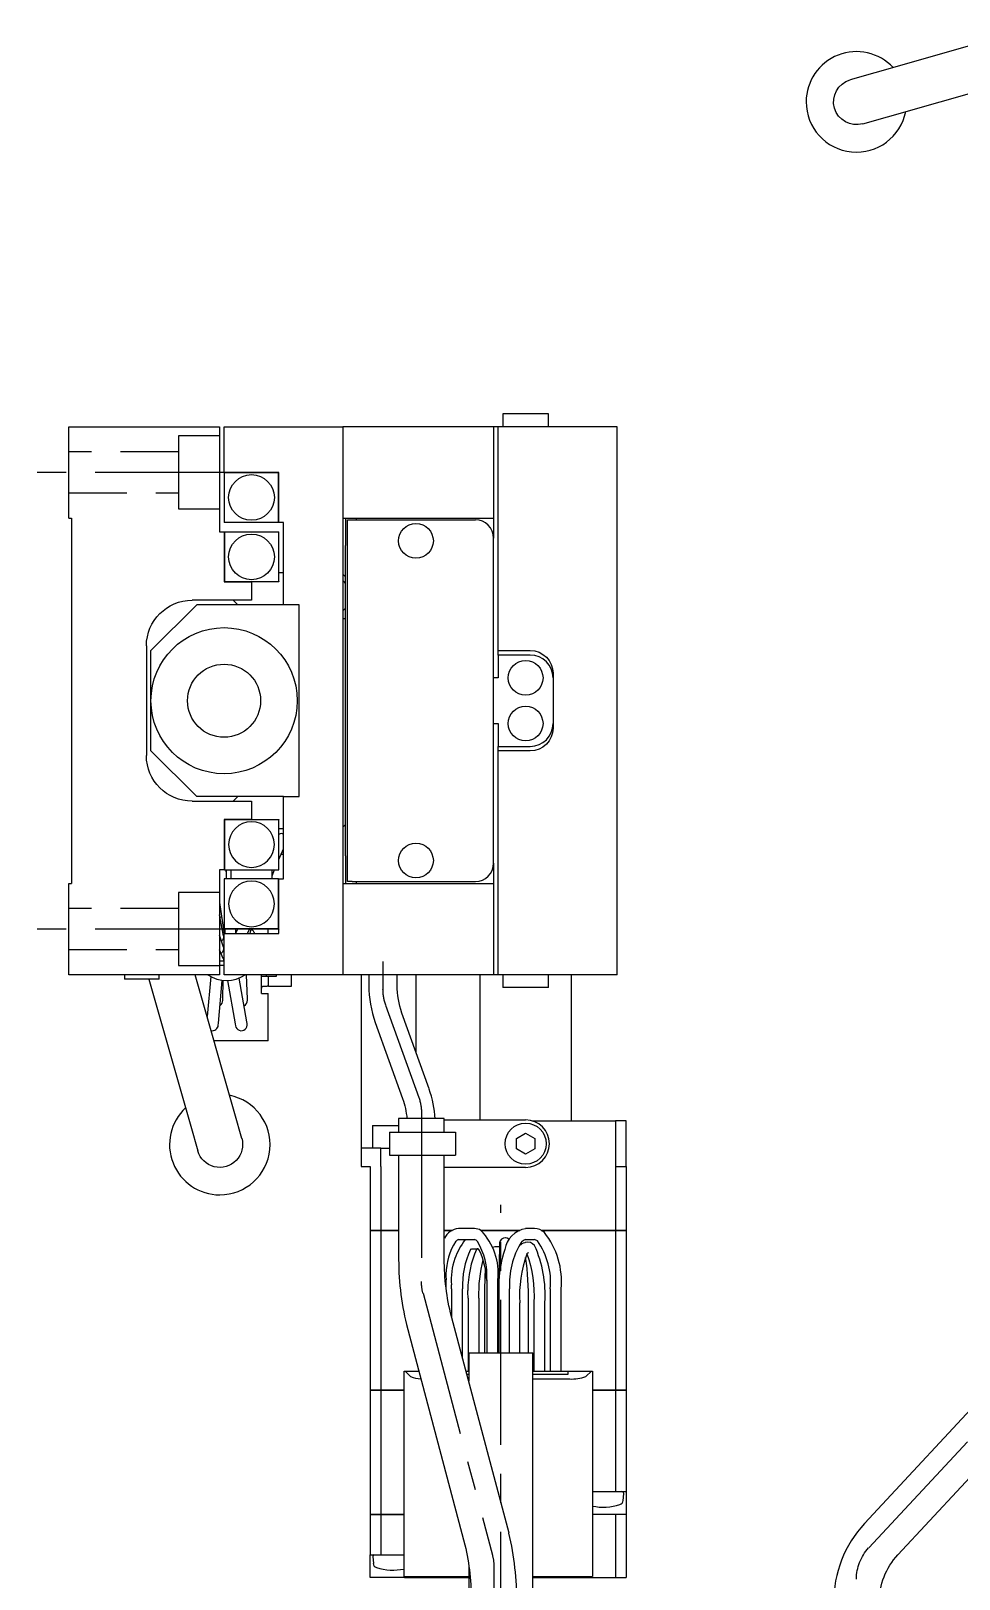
# Model space of a CAD drawing. Extents: x -4 to 604, y -8 to 363.
# Drawn here: x -4.1 to 97.4, y 154.5 to 324 of the extents above; entities that cross this region are included whole.
import ezdxf

# ---------------------------------------------------------------- set-up
doc = ezdxf.new("R2010")
doc.units = 0
doc.header["$LTSCALE"] = 0.5
doc.linetypes.add('CENTER', pattern=[50.8, 31.75, -6.35, 6.35, -6.35])
doc.linetypes.add('DASHED', pattern=[19.05, 12.7, -6.35])
for name, color, linetype in [('MSM_CENTER', 1, 'CENTER'), ('MSM_CONTINUOUS', 7, 'CONTINUOUS'), ('MSM_DASHED', 4, 'DASHED')]:
    doc.layers.add(name, color=color, linetype=linetype)

msp = doc.modelspace()

# ---------------------------------------------------------------- linework, layer by layer
at = {"layer": 'MSM_CENTER'}
for p, q in [((18.76, 275.71), (-4.13, 275.71)), ((18.76, 225.71), (-4.13, 225.71)), ((47.27, 118.45), (47.27, 195.53))]:
    msp.add_line(p, q, dxfattribs=at)
at = {"layer": 'MSM_CENTER', "extrusion": (0, 0, -1)}
for p, q in [((34.39, 222.17), (34.39, 219.08)), ((34.68, 217.39), (38.31, 207.28)), ((38.6, 205.59), (38.6, 187.11)), ((38.77, 185.83), (46.37, 157.14)), ((87.54, 157.95), (111.36, 183.58)), ((46.53, 155.86), (46.53, 81.84))]:
    msp.add_line(p, q, dxfattribs=at)
for centre, start, end in [((-39.39, 219.08), 340.2721, 0), ((-33.6, 205.59), 160.2721, 180), ((-43.6, 187.11), 345.1639, 0), ((-91.2, 154.54), 360, 42.8984), ((-41.53, 155.86), 165.1639, 180)]:
    msp.add_arc(centre, 5, start, end, dxfattribs=at)
at = {"layer": 'MSM_CONTINUOUS'}
for p, q in [((104.3, 324.04), (88.22, 319.46)), ((88.22, 319.46), (85.52, 318.69)), ((89.59, 314.65), (104.8, 318.98)), ((86.89, 313.88), (89.59, 314.65)), ((50, 282.11), (47.5, 282.11)), ((47.5, 282.11), (47.5, 280.71)), ((52.5, 282.11), (50, 282.11)), ((52.5, 280.71), (52.5, 282.11)), ((0, 270.71), (0, 280.71)), ((0, 280.71), (16.5, 280.71)), ((16.5, 280.71), (16.5, 269.21)), ((17, 280.71), (30, 280.71)), ((17, 275.71), (17, 280.71)), ((30, 280.71), (30, 270.71)), ((46.5, 280.71), (30, 280.71)), ((30, 280.71), (30, 270.71)), ((46.5, 280.71), (46.5, 270.71)), ((47, 280.71), (46.5, 280.71)), ((47, 256.21), (47, 280.71)), ((60, 280.71), (47, 280.71)), ((60, 220.71), (60, 280.71)), ((17, 275.66), (17, 275.71)), ((23, 275.71), (17, 275.71)), ((17, 275.66), (17, 270.21)), ((22.95, 275.66), (17, 275.66)), ((22.95, 275.66), (23, 275.71)), ((22.95, 270.21), (22.95, 275.66)), ((23, 270.21), (23, 275.71)), ((0, 270.71), (0.3, 270.71)), ((0.3, 270.71), (0.3, 230.71)), ((22.95, 270.21), (17, 270.21)), ((23, 270.21), (22.95, 270.21)), ((23.5, 270.21), (23, 270.21)), ((23.5, 261.21), (23.5, 270.21)), ((30, 270.71), (46.5, 270.71)), ((30, 270.71), (30, 230.71)), ((30.3, 270.71), (30.3, 267.71)), ((30.5, 230.91), (30.5, 270.51)), ((30.5, 270.51), (31, 270.51)), ((31, 270.51), (44.5, 270.51)), ((31.5, 270.51), (31.5, 270.71)), ((46.5, 270.71), (46.5, 268.51)), ((16.5, 269.21), (17, 269.21)), ((17, 269.21), (17, 263.71)), ((17, 269.21), (17.05, 269.21)), ((17.05, 269.21), (17.05, 263.76)), ((17.05, 269.21), (23, 269.21)), ((23, 263.76), (23, 269.21)), ((46.5, 232.91), (46.5, 268.51)), ((30.3, 233.71), (30.3, 267.71)), ((23.5, 264.71), (23, 264.71)), ((17.05, 263.76), (17, 263.71)), ((17, 263.71), (20, 263.71)), ((17.05, 263.76), (23, 263.76)), ((20, 263.71), (20, 261.71)), ((23, 263.71), (20, 263.71)), ((23, 263.76), (23, 263.71)), ((14, 261.21), (9, 256.21)), ((20, 261.71), (13.5, 261.71)), ((23.5, 261.21), (14, 261.21)), ((18, 261.71), (18.5, 261.21)), ((25.2, 261.21), (23.5, 261.21)), ((25.2, 240.21), (25.2, 261.21)), ((30, 259.71), (30.3, 259.71)), ((8.5, 256.71), (8.5, 244.71)), ((9, 250.71), (9, 256.21)), ((47, 256.21), (50.5, 256.21)), ((47, 255.71), (47, 256.21)), ((50.5, 255.71), (47, 255.71)), ((47, 255.71), (47, 253.21)), ((47, 253.21), (46.5, 253.21)), ((53, 253.71), (53, 247.71)), ((9, 245.21), (9, 250.71)), ((46.5, 248.21), (47, 248.21)), ((47, 248.21), (47, 245.71)), ((9, 245.21), (14, 240.21)), ((47, 245.71), (50.5, 245.71)), ((47, 245.21), (47, 245.71)), ((47, 220.71), (47, 245.21)), ((50.5, 245.21), (47, 245.21)), ((13.5, 239.71), (20, 239.71)), ((23.5, 240.21), (14, 240.21)), ((18.5, 240.21), (18, 239.71)), ((20, 239.71), (20, 237.71)), ((23.5, 231.21), (23.5, 240.21)), ((23.5, 240.21), (25.2, 240.21)), ((17.05, 237.66), (17, 237.71)), ((20, 237.71), (17, 237.71)), ((17, 237.71), (17, 232.21)), ((17.05, 237.66), (17.05, 232.21)), ((23, 237.66), (17.05, 237.66)), ((20, 237.71), (23, 237.71)), ((23, 237.71), (23, 237.66)), ((23, 232.21), (23, 237.66)), ((23, 236.71), (23.5, 236.71)), ((23, 233.32), (23.5, 234.49)), ((23.25, 233.91), (23.5, 233.91)), ((30.3, 233.71), (30.3, 230.71)), ((46.5, 232.91), (46.5, 230.71)), ((0, 230.71), (0.3, 230.71)), ((0, 220.71), (0, 230.71)), ((16.5, 232.21), (16.5, 220.71)), ((17, 232.21), (16.5, 232.21)), ((17.05, 232.21), (17, 232.21)), ((17, 231.21), (17, 225.76)), ((22.95, 231.21), (17, 231.21)), ((17.05, 232.21), (23, 232.21)), ((17.23, 231.97), (17.19, 232.21)), ((17.23, 232.21), (17.21, 231.21)), ((17.75, 232.21), (17.75, 231.21)), ((22.25, 231.21), (22.25, 232.21)), ((22.25, 231.55), (22.53, 232.21)), ((22.95, 225.76), (22.95, 231.21)), ((22.95, 231.21), (23, 231.21)), ((23, 225.21), (23, 231.21)), ((23, 231.21), (23.5, 231.21)), ((30, 230.71), (46.5, 230.71)), ((30, 230.71), (30, 220.71)), ((30, 230.71), (30, 220.71)), ((31, 230.91), (30.5, 230.91)), ((31, 230.91), (44.5, 230.91)), ((31.5, 230.71), (31.5, 230.91)), ((46.5, 230.71), (46.5, 220.71)), ((16.5, 228.61), (17, 225.16)), ((16.94, 224.97), (16.5, 227.26)), ((17, 225.76), (22.95, 225.76)), ((17, 225.71), (17, 225.76)), ((23, 225.71), (17, 225.71)), ((17.09, 225.71), (17.08, 225.21)), ((18.46, 225.71), (18.25, 225.21)), ((18.29, 225.29), (18.29, 225.71)), ((19.56, 225.21), (19.77, 225.71)), ((19.86, 225.21), (19.97, 225.71)), ((21.81, 225.21), (21.81, 225.71)), ((22.95, 225.76), (23, 225.71)), ((16.92, 223.74), (16.5, 225.05)), ((17, 220.71), (17, 225.21)), ((17, 225.21), (23, 225.21)), ((16.9, 222.49), (16.5, 223.44)), ((17, 222.21), (16.5, 222.21)), ((16.5, 220.71), (0, 220.71)), ((6.1, 220.71), (6.1, 220.21)), ((9.9, 220.21), (9.9, 220.71)), ((18.17, 205.49), (13.83, 220.71)), ((15.54, 220.51), (15.14, 216.12)), ((17, 221.71), (16.5, 221.71)), ((30, 220.71), (17, 220.71)), ((19.55, 218.03), (19.46, 220.71)), ((21.1, 218.66), (21.1, 220.71)), ((21.1, 220.56), (21.7, 220.56)), ((21.66, 220.56), (21.66, 220.71)), ((21.7, 220.56), (21.85, 220.56)), ((21.85, 220.56), (22.75, 220.56)), ((21.85, 219.46), (21.85, 220.56)), ((22.75, 220.56), (22.75, 220.71)), ((24.38, 219.46), (24.38, 220.71)), ((46.5, 220.71), (30, 220.71)), ((32, 220.71), (32, 201.71)), ((32.84, 220.71), (32.84, 219.54)), ((35.94, 219.54), (35.94, 220.71)), ((38, 220.71), (38, 212.22)), ((45, 220.71), (45, 204.81)), ((47, 220.71), (46.5, 220.71)), ((60, 220.71), (47, 220.71)), ((47.5, 220.71), (47.5, 219.31)), ((52.5, 219.31), (52.5, 220.71)), ((55, 220.71), (55, 204.71)), ((9.9, 220.21), (6.1, 220.21)), ((8.77, 220.21), (13.36, 204.12)), ((16.38, 215.39), (16.8, 220.09)), ((16.86, 218.03), (16.91, 220.08)), ((17.38, 220.06), (18.21, 215.34)), ((19.49, 215.56), (18.65, 220.34)), ((21.1, 218.66), (21.81, 218.66)), ((21.35, 219.46), (21.7, 219.46)), ((21.85, 219.46), (21.7, 219.46)), ((21.81, 213.46), (21.81, 218.66)), ((21.85, 219.46), (24.38, 219.46)), ((50, 219.31), (47.5, 219.31)), ((52.5, 219.31), (50, 219.31)), ((16.85, 217.89), (16.86, 218.03)), ((19.55, 217.92), (19.55, 218.03)), ((16.36, 215.17), (16.38, 215.39)), ((18.21, 215.34), (18.25, 215.12)), ((19.53, 215.35), (19.49, 215.56)), ((33.54, 215.47), (36.53, 207.15)), ((39.44, 208.2), (36.46, 216.51)), ((21.81, 213.46), (15.9, 213.46)), ((18.94, 202.79), (18.17, 205.49)), ((13.36, 204.12), (14.13, 201.42)), ((33.25, 204.21), (36.08, 204.21)), ((33.25, 204.21), (33.25, 201.71)), ((35.1, 203.46), (42.09, 203.46)), ((35.1, 203.46), (35.1, 200.96)), ((41.1, 204.96), (36.1, 204.96)), ((36.1, 204.96), (36.1, 203.46)), ((41.1, 203.46), (41.1, 204.96)), ((41.1, 204.81), (50, 204.81)), ((42.09, 203.46), (42.34, 203.46)), ((42.34, 203.46), (42.34, 200.96)), ((50.71, 204.71), (59.85, 204.71)), ((59.85, 204.71), (59.85, 199.71)), ((61, 204.71), (59.85, 204.71)), ((61, 199.71), (61, 204.71)), ((32, 201.71), (32, 199.71)), ((34.15, 201.71), (32, 201.71)), ((34.15, 199.71), (34.15, 201.71)), ((34.15, 201.71), (35.1, 201.71)), ((49, 202.78), (50, 203.36)), ((49, 201.63), (49, 202.78)), ((50, 203.36), (51, 202.78)), ((51, 202.78), (51, 201.63)), ((35.1, 200.96), (42.09, 200.96)), ((36.1, 200.96), (36.1, 190)), ((41.1, 190), (41.1, 200.96)), ((42.09, 200.96), (42.34, 200.96)), ((50, 201.05), (49, 201.63)), ((51, 201.63), (50, 201.05)), ((32, 199.71), (33, 199.71)), ((33, 199.71), (33, 192.72)), ((34.15, 199.71), (34.15, 192.72)), ((50, 199.61), (41.1, 199.61)), ((59.85, 199.71), (59.85, 199.71)), ((59.85, 199.71), (59.85, 192.72)), ((59.85, 199.71), (61, 199.71)), ((61, 199.71), (61, 192.72)), ((33, 192.72), (34.15, 192.72)), ((33, 192.71), (33, 175.22)), ((34.15, 192.71), (33, 192.71)), ((33.01, 192.71), (33.01, 192.72)), ((34.15, 192.72), (36.1, 192.72)), ((34.15, 192.71), (34.15, 175.22)), ((36.1, 192.71), (34.15, 192.71)), ((34.16, 192.71), (34.16, 192.72)), ((41.1, 192.72), (41.96, 192.72)), ((41.94, 192.71), (41.1, 192.71)), ((44.4, 192.91), (42.65, 192.91)), ((42.65, 191.71), (44.4, 191.71)), ((45.1, 192.72), (49.35, 192.72)), ((49.32, 192.71), (45.12, 192.71)), ((47.76, 191.91), (47.75, 191.91)), ((47.79, 191.91), (47.76, 191.91)), ((47.99, 191.87), (47.79, 191.91)), ((47.79, 191.91), (47.79, 191.91)), ((48.17, 191.75), (47.99, 191.87)), ((49.98, 191.71), (50.95, 191.71)), ((50.95, 192.91), (50, 192.91)), ((51.71, 192.72), (59.85, 192.72)), ((59.85, 192.71), (51.73, 192.71)), ((59.85, 192.72), (61, 192.72)), ((59.85, 192.71), (59.85, 192.72)), ((59.85, 192.71), (59.85, 175.22)), ((61, 192.71), (59.85, 192.71)), ((60.99, 192.71), (60.99, 192.72)), ((61, 192.71), (61, 175.22)), ((44.06, 190.71), (44.79, 190.71)), ((46.64, 190.91), (46.39, 190.85)), ((46.67, 190.91), (46.64, 190.91)), ((47.08, 190.91), (46.67, 190.91)), ((47.15, 191.34), (47.05, 186.31)), ((47.12, 190.91), (47.08, 190.91)), ((49.92, 191.37), (49.72, 191.3)), ((49.96, 191.39), (49.92, 191.37)), ((45.58, 188.59), (45.5, 186.31)), ((41.3, 186.4), (41.3, 187.31)), ((45.75, 187.31), (45.75, 179.31)), ((46.95, 179.31), (46.95, 187.31)), ((41.9, 186.31), (41.9, 183.26)), ((43.1, 178.73), (43.1, 186.31)), ((43.7, 185.31), (43.7, 177.31)), ((44.9, 179.31), (44.9, 185.31)), ((45.5, 186.31), (45.5, 179.31)), ((47.05, 186.31), (47.05, 179.31)), ((48.25, 179.31), (48.25, 186.31)), ((49.35, 184.73), (49.35, 184.77)), ((49.35, 179.31), (49.35, 184.75)), ((50.3, 179.31), (50.3, 184.85)), ((50.9, 184.83), (50.9, 177.31)), ((52.1, 177.31), (52.1, 184.83)), ((52.7, 186.31), (52.7, 177.31)), ((53.9, 177.31), (53.9, 186.31)), ((48.18, 159.55), (41.79, 183.69)), ((36.95, 182.41), (43.35, 158.27)), ((43.77, 179.31), (50.77, 179.31)), ((43.77, 179.31), (43.77, 176.21)), ((50.77, 129.31), (50.77, 179.31)), ((104.15, 179), (87.07, 160.62)), ((36.7, 175.22), (36.7, 177.31)), ((36.7, 177.31), (36.81, 177.31)), ((37.41, 176.71), (36.81, 177.31)), ((36.81, 177.31), (38.31, 177.31)), ((43.48, 177.31), (43.77, 177.31)), ((43.77, 176.92), (43.58, 176.92)), ((43.77, 176.44), (43.71, 176.44)), ((50.77, 177.31), (54.6, 177.31)), ((54.6, 176.92), (50.77, 176.92)), ((54.82, 176.44), (50.77, 176.44)), ((54.6, 177.31), (57.19, 177.31)), ((54.6, 177.31), (54.6, 176.92)), ((57.19, 177.31), (56.59, 176.71)), ((57.19, 177.31), (57.3, 177.31)), ((57.3, 177.31), (57.3, 175.22)), ((33, 175.22), (34.15, 175.22)), ((33, 175.21), (33, 161.61)), ((34.15, 175.21), (33, 175.21)), ((33.01, 175.21), (33.01, 175.22)), ((34.15, 175.22), (36.7, 175.22)), ((34.15, 175.21), (34.15, 161.61)), ((36.7, 175.21), (34.15, 175.21)), ((34.16, 175.21), (34.16, 175.22)), ((36.7, 175.22), (36.7, 175.21)), ((36.7, 161.6), (36.7, 175.21)), ((57.3, 175.22), (57.3, 175.21)), ((57.3, 175.22), (59.85, 175.22)), ((57.3, 175.21), (57.3, 164.11)), ((59.85, 175.21), (57.3, 175.21)), ((59.85, 175.22), (61, 175.22)), ((59.85, 175.21), (59.85, 175.22)), ((59.85, 175.21), (59.85, 164.11)), ((61, 175.21), (59.85, 175.21)), ((60.99, 175.21), (60.99, 175.22)), ((61, 175.21), (61, 164.11)), ((90.73, 157.21), (104.15, 171.65)), ((57.3, 164.11), (57.3, 161.6)), ((57.3, 164.11), (59.85, 164.11)), ((59.85, 164.11), (61, 164.11)), ((60.66, 163.12), (60.73, 163.89)), ((61, 164.11), (61, 161.61)), ((33, 161.61), (34.15, 161.61)), ((33, 161.6), (33, 157.21)), ((34.15, 161.6), (33, 161.6)), ((34.15, 161.61), (36.7, 161.61)), ((34.15, 161.6), (34.15, 157.21)), ((36.7, 161.6), (34.15, 161.6)), ((36.7, 157.21), (36.7, 161.6)), ((57.3, 161.6), (57.3, 154.81)), ((59.85, 161.6), (57.3, 161.6)), ((59.85, 161.6), (59.85, 154.71)), ((61, 161.6), (59.85, 161.6)), ((61, 161.6), (61, 154.71)), ((33, 157.21), (34.15, 157.21)), ((33, 154.71), (33, 157.21)), ((33.27, 157), (33.34, 156.23)), ((34.15, 157.21), (36.7, 157.21)), ((36.7, 154.81), (36.7, 157.21)), ((43.77, 156.09), (43.77, 129.31)), ((36.75, 154.71), (33, 154.71)), ((36.7, 154.81), (37.41, 154.81)), ((36.75, 154.81), (36.75, 154.71)), ((36.75, 154.71), (43.77, 154.71)), ((37.41, 154.81), (39.18, 154.81)), ((39.18, 154.81), (43.77, 154.81)), ((50.77, 154.81), (54.82, 154.81)), ((50.77, 154.71), (59.85, 154.71)), ((54.82, 154.81), (56.59, 154.81)), ((56.59, 154.81), (57.3, 154.81)), ((59.85, 154.71), (61, 154.71))]:
    msp.add_line(p, q, dxfattribs=at)
for centre, radius in [((20, 272.96), 2.5), ((38, 268.21), 1.9), ((20, 266.46), 2.5), ((17, 250.71), 8), ((17, 250.71), 4), ((50, 253.21), 1.9), ((50, 248.21), 1.9), ((38, 233.21), 1.9), ((50, 202.21), 2.25)]:
    msp.add_circle(centre, radius, dxfattribs=at)
at = {"layer": 'MSM_CONTINUOUS', "extrusion": (0, 0, -1)}
for centre in [(-20, 234.96), (-20, 228.46)]:
    msp.add_circle(centre, 2.5, dxfattribs=at)
at = {"layer": 'MSM_CONTINUOUS'}
for centre, radius, start, end in [((86.2, 316.28), 5.5, 42.9468, 180), ((86.2, 316.28), 5.5, 180, 348.8754), ((44.5, 268.51), 2, 360, 90), ((17, 250.71), 19, 45.573, 46.8264), ((28.5, 262.21), 2.25, 36.8699, 48.1897), ((28.5, 262.21), 2.25, 311.8103, 323.1301), ((50.5, 253.21), 2.5, 0, 90), ((50.5, 248.21), 2.5, 270, 0), ((23.3, 235.56), 0.6, 90, 120), ((23.3, 235.56), 0.6, 70.5288, 90), ((44.5, 232.91), 2, 270, 0), ((17.27, 223.56), 3.5, 98.8136, 101.7675), ((17.27, 223.56), 3.5, 28.1271, 37.9), ((17.27, 223.56), 3.5, 234.5168, 305.4832), ((44.91, 219.54), 12.07, 179.974, 199.6941), ((16.2, 217.9), 0.657, 303.1583, 358.3025), ((18.9, 217.89), 0.655, 296.0209, 1.9795), ((18.89, 215.23), 0.65, 189.2209, 10.7751), ((15.71, 215.23), 0.653, 258.5128, 355.4045), ((16.53, 202.11), 5.5, 270, 78.8754), ((28.09, 204.13), 12.05, 3.7978, 19.7019), ((16.53, 202.11), 5.5, 132.9468, 270), ((50, 202.21), 2.6, 270, 90), ((42.79, 191.04), 1.87, 94.0282, 154.4276), ((48.98, 187.32), 7.1, 141.8895, 161.0353), ((42.73, 191.28), 0.432, 99.4337, 146.7039), ((44.38, 191.46), 1.45, 59.8457, 89.5942), ((44.32, 191.24), 0.476, 33.7324, 81.3862), ((40.22, 187.99), 6.79, 19.0911, 43.9635), ((47.77, 191.29), 0.618, 87.5061, 175.2663), ((50.44, 190.19), 2.75, 99.2724, 171.0568), ((50.2, 190.83), 0.9, 104.2205, 140.898), ((50.92, 191.19), 1.72, 49.0024, 88.8954), ((50.88, 191.09), 0.622, 48.9031, 83.0608), ((45.01, 187.06), 7.72, 354.4381, 35.6687), ((45.19, 187.07), 8.74, 355.0197, 38.3235), ((67.2, 189.65), 31.1, 179.3641, 193.4668), ((48.14, 187.82), 6.86, 147.356, 179.3359), ((52.25, 186.71), 9.16, 154.6752, 182.5141), ((54.63, 186.15), 10.96, 155.8666, 180), ((44.46, 190.19), 0.659, 128.1638, 138.123), ((44.79, 190.49), 0.212, 89.8456, 140.8443), ((38.64, 187.78), 7.13, 356.162, 31.4402), ((44.38, 190.16), 0.682, 30.3852, 52.6774), ((36.62, 186.78), 9.14, 2.7479, 24.0632), ((40.37, 188.09), 6.62, 353.254, 18.7695), ((59.9, 186.52), 12.85, 161.3945, 176.9734), ((56.88, 186.89), 8.65, 148.5524, 183.8561), ((50.13, 190.25), 1.12, 111.2205, 142.6701), ((63.36, 185.48), 14.03, 160.7603, 182.8943), ((50.22, 190.47), 0.952, 37.6627, 105.9064), ((50.32, 190.02), 0.227, 88.0963, 158.0968), ((39.4, 185.75), 12.73, 355.8454, 24.6186), ((48.95, 187.25), 7.1, 160.436, 184.1258), ((23.44, 185.59), 26.87, 358.4238, 8.8681), ((48.14, 187.82), 6.86, 179.3359, 184.2662), ((39.58, 186.38), 2.32, 358.1818, 8.9905), ((-1.93, 183.98), 45.65, 1.666, 2.719), ((38.94, 180.95), 4.51, 250.1241, 264.7824), ((55.06, 180.95), 4.51, 266.9565, 289.8759), ((60.17, 163.17), 0.5, 287.6292, 355), ((60.53, 163.91), 0.2, 355, 90), ((58.5, 168.41), 6, 258.463, 287.6292), ((17.93, 152.31), 31.1, 359.3641, 13.4668), ((96.42, 151.99), 12.72, 137.3105, 180.1252), ((33.47, 157.02), 0.2, 108.1949, 185), ((33.83, 156.28), 0.5, 185, 252.3708), ((35.5, 161.52), 6, 252.3708, 281.537)]:
    msp.add_arc(centre, radius, start, end, dxfattribs=at)
at = {"layer": 'MSM_CONTINUOUS', "extrusion": (0, 0, -1)}
for centre, radius, start, end in [((-86.2, 316.28), 2.5, 254.0889, 74.0889), ((-13.5, 256.71), 5, 0, 90), ((-50.5, 253.71), 2.5, 90, 180), ((-50.5, 247.71), 2.5, 180, 270), ((-13.5, 244.71), 5, 270, 0), ((-17, 250.71), 19, 225.573, 226.8264), ((-16.35, 223.56), 0.6, 162.212, 238.1917), ((-16.35, 224.86), 0.6, 169.1542, 232.4513), ((-16.35, 222.26), 0.6, 156.9836, 184.7802), ((-16.35, 222.26), 0.6, 246.4435, 255.5225), ((-21.35, 219.21), 0.25, 0, 90), ((-44.92, 219.54), 8.98, 340.3254, 0.0272), ((-28.1, 204.13), 8.95, 160.3059, 174.7174), ((-16.53, 202.11), 2.5, 164.0889, 344.0889), ((-67.15, 189.64), 26.06, 346.7941, 0.7829), ((-37.14, 185.6), 13.78, 160.6751, 183.2092), ((-60.69, 185.74), 15.8, 358.4424, 13.7692), ((-17.98, 152.32), 26.06, 166.7941, 180.7829), ((-96.41, 151.99), 7.71, 359.779, 42.5682)]:
    msp.add_arc(centre, radius, start, end, dxfattribs=at)
at = {"layer": 'MSM_DASHED'}
for p, q in [((16.5, 279.71), (12, 279.71)), ((12, 279.71), (12, 275.71)), ((12, 277.96), (0, 277.96)), ((12, 275.71), (12, 271.71)), ((0, 273.46), (12, 273.46)), ((12, 271.71), (16.5, 271.71)), ((16.5, 229.71), (12, 229.71)), ((12, 229.71), (12, 225.71)), ((12, 227.96), (0, 227.96)), ((12, 225.71), (12, 221.71)), ((0, 223.46), (12, 223.46)), ((12, 221.71), (16.5, 221.71))]:
    msp.add_line(p, q, dxfattribs=at)

doc.saveas('drawing.dxf')
